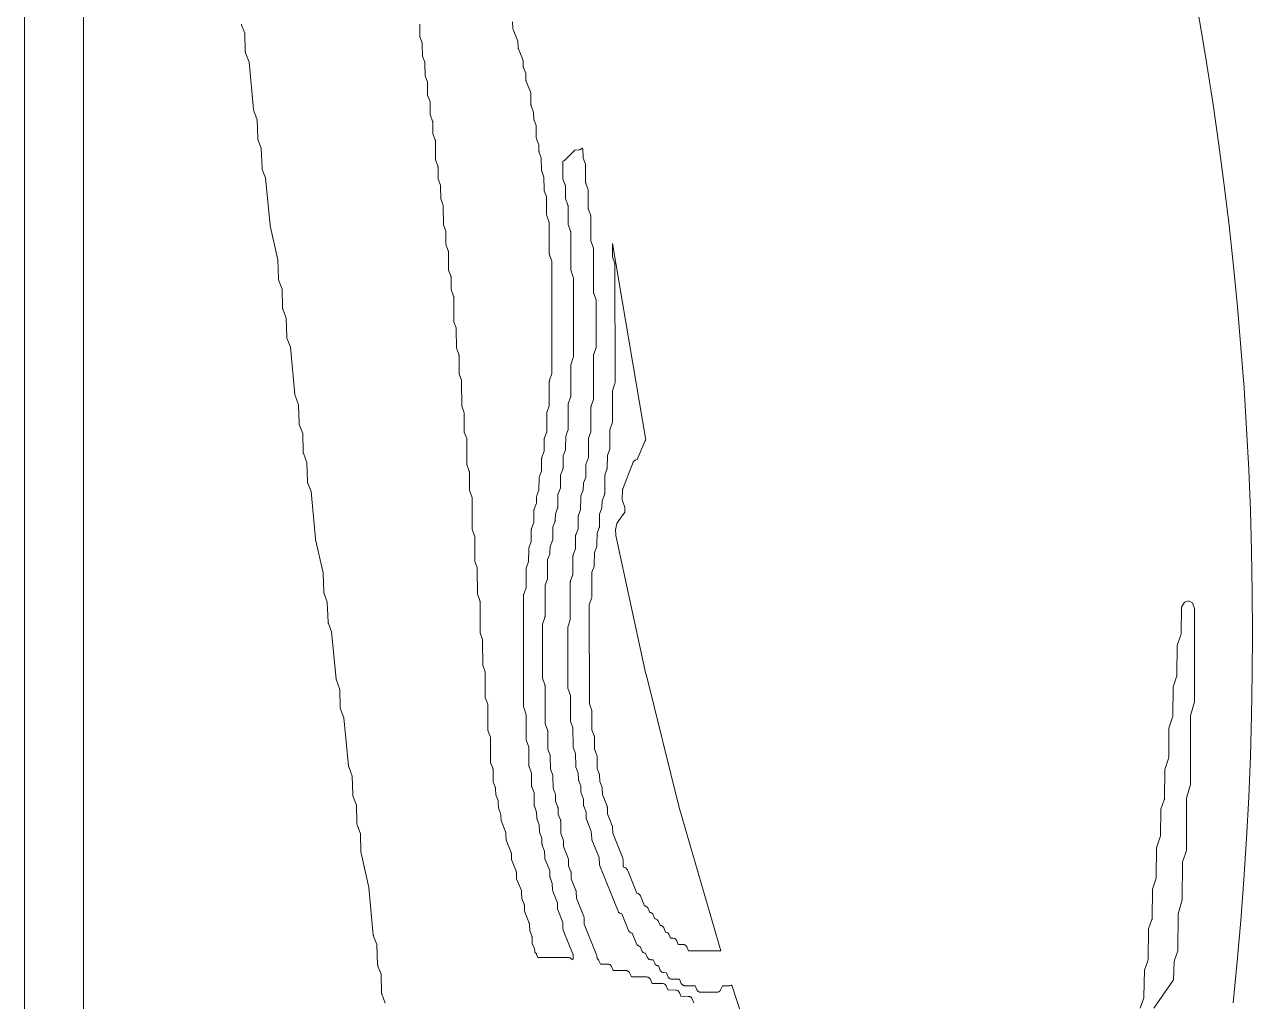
# Model space of a CAD drawing. Header units: inches. Extents: x 36 to 190, y -75 to 56.
# Drawn here: x 36.25 to 43.68, y -15.03 to -9.12 of the extents above; entities that cross this region are included whole.
import ezdxf

# ---------------------------------------------------------------- set-up
doc = ezdxf.new("R2010")
doc.units = ezdxf.units.IN
doc.layers.add('01_ORIGINAL_CAD', color=7, linetype='Continuous', lineweight=20)
doc.layers.add('03_ADDED_AREAS_SAME_COMPOSITION', color=7, linetype='Continuous', lineweight=15)

# ---------------------------------------------------------------- blocks, each defined once
blk = doc.blocks.new('04_NAUTILUS')
at = {"layer": '01_ORIGINAL_CAD'}
blk.add_line((36.2477, 17.9065), (36.2477, 55.9005), dxfattribs=at)
blk.add_arc((22.064, 33.1953), 21.6191, 354.05829, 36.03187, dxfattribs=at)
at = {"layer": '03_ADDED_AREAS_SAME_COMPOSITION'}
for points in [[(39.2033, 36.8992), (39.2047, 36.8613), (39.2049, 36.8584), (39.2055, 36.8556), (39.2064, 36.8529), (39.2349, 36.7816), (39.2362, 36.7436), (39.2365, 36.7407), (39.2371, 36.7379), (39.238, 36.7352), (39.2664, 36.6641), (39.267, 36.6301), (39.2672, 36.6273), (39.2677, 36.6244), (39.2686, 36.6217), (39.2823, 36.5857), (39.2836, 36.5474), (39.2839, 36.5446), (39.2845, 36.5418), (39.2854, 36.5391), (39.3137, 36.4681), (39.3139, 36.3992), (39.3141, 36.3964), (39.3145, 36.3936), (39.3153, 36.3909), (39.3297, 36.3505), (39.331, 36.312), (39.3313, 36.3092), (39.3319, 36.3064), (39.3328, 36.3037), (39.3454, 36.2719), (39.346, 36.1987), (39.3462, 36.1958), (39.3468, 36.1929), (39.3477, 36.1901), (39.3613, 36.1541), (39.3627, 36.1158), (39.3629, 36.113), (39.3635, 36.1102), (39.3644, 36.1075), (39.377, 36.0757), (39.3777, 36.0026), (39.3779, 35.9996), (39.3784, 35.9967), (39.3793, 35.9939), (39.3928, 35.9582), (39.3935, 35.8848), (39.3937, 35.8819), (39.3943, 35.879), (39.3951, 35.8762), (39.4086, 35.8406), (39.4089, 35.7321), (39.409, 35.7293), (39.4095, 35.7265), (39.4103, 35.7238), (39.4245, 35.6839), (39.4248, 35.4967), (39.425, 35.4939), (39.4255, 35.4911), (39.4262, 35.4884), (39.4404, 35.4484), (39.4409, 34.7686), (39.4268, 34.7286), (39.426, 34.7259), (39.4256, 34.7231), (39.4254, 34.7203), (39.4254, 34.5723), (39.4112, 34.5323), (39.4104, 34.5296), (39.41, 34.5268), (39.4098, 34.524), (39.4097, 34.4156), (39.3963, 34.3799), (39.3954, 34.3771), (39.3949, 34.3742), (39.3947, 34.3712), (39.3941, 34.2979), (39.3806, 34.2621), (39.3798, 34.2593), (39.3792, 34.2564), (39.379, 34.2535), (39.3785, 34.1801), (39.365, 34.1443), (39.3641, 34.1415), (39.3636, 34.1386), (39.3634, 34.1357), (39.3628, 34.0625), (39.3503, 34.0306), (39.3494, 34.028), (39.3488, 34.0252), (39.3485, 34.0223), (39.3472, 33.9841), (39.3336, 33.948), (39.3328, 33.9452), (39.3322, 33.9423), (39.332, 33.9394), (39.3315, 33.866), (39.318, 33.8302), (39.3171, 33.8274), (39.3166, 33.8245), (39.3164, 33.8216), (39.3158, 33.7482), (39.3023, 33.7124), (39.3015, 33.7096), (39.3009, 33.7068), (39.3007, 33.7038), (39.3002, 33.6302), (39.286, 33.5901), (39.2852, 33.5874), (39.2847, 33.5846), (39.2846, 33.5818), (39.2845, 33.4731), (39.2704, 33.4331), (39.2696, 33.4303), (39.2691, 33.4276), (39.269, 33.4247), (39.2693, 32.7532), (39.2696, 32.7493), (39.2706, 32.7455), (39.2851, 32.701), (39.2854, 32.5528), (39.2855, 32.5499), (39.286, 32.5472), (39.2868, 32.5444), (39.301, 32.5045), (39.3012, 32.3958), (39.3014, 32.393), (39.3019, 32.3902), (39.3027, 32.3875), (39.3169, 32.3474), (39.3176, 32.2738), (39.3178, 32.2709), (39.3183, 32.268), (39.3192, 32.2652), (39.3327, 32.2295), (39.3334, 32.1561), (39.3336, 32.1532), (39.3342, 32.1503), (39.335, 32.1475), (39.3486, 32.1116), (39.3492, 32.0774), (39.3494, 32.0745), (39.35, 32.0717), (39.3508, 32.069), (39.3644, 32.0332), (39.365, 31.9989), (39.3652, 31.9961), (39.3658, 31.9933), (39.3666, 31.9905), (39.3802, 31.9547), (39.3808, 31.9205), (39.3811, 31.9176), (39.3816, 31.9148), (39.3825, 31.9121), (39.3961, 31.876), (39.3975, 31.8378), (39.3977, 31.8349), (39.3983, 31.8321), (39.3992, 31.8294), (39.4276, 31.7583), (39.4282, 31.7243), (39.4284, 31.7214), (39.429, 31.7186), (39.4298, 31.7159), (39.4435, 31.6799), (39.4448, 31.6416), (39.4451, 31.6388), (39.4457, 31.636), (39.4466, 31.6333), (39.475, 31.5621), (39.4756, 31.5281), (39.4758, 31.5252), (39.4764, 31.5223), (39.4773, 31.5195), (39.5066, 31.4443), (39.508, 31.4063), (39.5083, 31.4034), (39.5089, 31.4006), (39.5098, 31.3978), (39.5696, 31.2485), (39.5696, 31.2233), (39.5696, 31.2232), (39.567, 31.2214), (39.5647, 31.2193), (39.5628, 31.2171), (39.5612, 31.2198), (39.5591, 31.2226), (39.5565, 31.225), (39.5537, 31.227), (39.5507, 31.2286), (39.5474, 31.2298), (39.544, 31.2305), (39.5405, 31.2307), (39.3564, 31.2304), (39.3482, 31.2503), (39.3469, 31.2531), (39.3452, 31.2557), (39.3431, 31.2581), (39.3408, 31.2603), (39.3383, 31.2621), (39.3374, 31.2626), (39.3367, 31.2753), (39.3362, 31.2793), (39.335, 31.2832), (39.3223, 31.3153), (39.321, 31.3533), (39.3207, 31.3562), (39.3201, 31.359), (39.3192, 31.3617), (39.3065, 31.3938), (39.3051, 31.4318), (39.3049, 31.4347), (39.3043, 31.4375), (39.3034, 31.4402), (39.275, 31.5113), (39.2744, 31.5453), (39.2742, 31.5482), (39.2736, 31.551), (39.2728, 31.5537), (39.2591, 31.5897), (39.2578, 31.628), (39.2575, 31.6308), (39.2569, 31.6336), (39.256, 31.6363), (39.2275, 31.7077), (39.2262, 31.7457), (39.2259, 31.7485), (39.2253, 31.7513), (39.2244, 31.754), (39.196, 31.8251), (39.1954, 31.8591), (39.1952, 31.8621), (39.1946, 31.865), (39.1937, 31.8678), (39.1644, 31.9429), (39.163, 31.981), (39.1628, 31.9839), (39.1622, 31.9867), (39.1613, 31.9894), (39.1329, 32.0605), (39.1323, 32.0945), (39.1321, 32.0974), (39.1315, 32.1002), (39.1307, 32.1029), (39.1171, 32.1388), (39.1165, 32.173), (39.1162, 32.1758), (39.1157, 32.1787), (39.1148, 32.1814), (39.1012, 32.2174), (39.0998, 32.2557), (39.0996, 32.2585), (39.099, 32.2613), (39.0981, 32.264), (39.0855, 32.2958), (39.0848, 32.369), (39.0846, 32.3719), (39.0841, 32.3748), (39.0832, 32.3776), (39.0697, 32.4132), (39.0694, 32.5609), (39.0693, 32.5637), (39.0688, 32.5665), (39.068, 32.5692), (39.0538, 32.6092), (39.0535, 32.7571), (39.0534, 32.7599), (39.0529, 32.7627), (39.0521, 32.7654), (39.0379, 32.8054), (39.0376, 32.9533), (39.0375, 32.9562), (39.037, 32.9589), (39.0362, 32.9616), (39.022, 33.0016), (39.0217, 33.1495), (39.0216, 33.1524), (39.0211, 33.1551), (39.0203, 33.1579), (39.0061, 33.1978), (39.0058, 33.385), (39.0057, 33.3878), (39.0052, 33.3906), (39.0044, 33.3933), (38.9902, 33.4333), (38.9894, 33.5854), (38.9892, 33.5884), (38.9887, 33.5913), (38.9878, 33.5941), (38.9743, 33.6298), (38.974, 33.7774), (38.9739, 33.7803), (38.9734, 33.783), (38.9726, 33.7858), (38.9584, 33.8257), (38.9581, 34.0129), (38.9579, 34.0157), (38.9575, 34.0185), (38.9567, 34.0212), (38.9425, 34.0612), (38.9422, 34.1699), (38.9421, 34.1727), (38.9416, 34.1755), (38.9408, 34.1782), (38.9266, 34.2181), (38.9263, 34.3661), (38.9262, 34.3689), (38.9257, 34.3717), (38.9249, 34.3744), (38.9107, 34.4144), (38.91, 34.5272), (38.9098, 34.5302), (38.9092, 34.5331), (38.9084, 34.5359), (38.8949, 34.5716), (38.8946, 34.7193), (38.8944, 34.7221), (38.8939, 34.7249), (38.8931, 34.7276), (38.879, 34.7675), (38.8787, 34.8762), (38.8786, 34.8791), (38.8781, 34.8818), (38.8773, 34.8845), (38.8631, 34.9245), (38.8623, 35.0374), (38.8622, 35.0403), (38.8616, 35.0433), (38.8607, 35.0461), (38.8472, 35.0817), (38.847, 35.2294), (38.8468, 35.2322), (38.8463, 35.235), (38.8455, 35.2377), (38.8313, 35.2778), (38.8306, 35.3514), (38.8304, 35.3543), (38.8299, 35.3572), (38.829, 35.36), (38.8155, 35.3957), (38.8153, 35.5041), (38.8151, 35.5069), (38.8146, 35.5097), (38.8138, 35.5124), (38.7996, 35.5524), (38.7989, 35.6261), (38.7987, 35.629), (38.7982, 35.6319), (38.7973, 35.6347), (38.7838, 35.6704), (38.7831, 35.783), (38.7829, 35.7859), (38.7823, 35.7888), (38.7814, 35.7917), (38.7679, 35.8274), (38.7672, 35.9008), (38.767, 35.9037), (38.7665, 35.9066), (38.7656, 35.9094), (38.7521, 35.9451), (38.7514, 36.0185), (38.7512, 36.0214), (38.7506, 36.0243), (38.7498, 36.0271), (38.7362, 36.0628), (38.7355, 36.1754), (38.7353, 36.1783), (38.7348, 36.1812), (38.7339, 36.1841), (38.7204, 36.2197), (38.7202, 36.2889), (38.72, 36.2917), (38.7195, 36.2945), (38.7187, 36.2972), (38.7045, 36.3372), (38.7038, 36.4109), (38.7036, 36.4138), (38.7031, 36.4167), (38.7022, 36.4195), (38.6887, 36.4552), (38.6885, 36.5244), (38.6883, 36.5272), (38.6879, 36.5299), (38.6871, 36.5326), (38.6729, 36.5727), (38.6722, 36.6463), (38.672, 36.6492), (38.6714, 36.6521), (38.6706, 36.6549), (38.657, 36.6907), (38.6563, 36.764), (38.6561, 36.767), (38.6556, 36.7699), (38.6547, 36.7727), (38.6412, 36.8084), (38.6405, 36.8818), (38.6403, 36.8847)], [(37.561, 36.8851), (37.5616, 36.8824), (37.5624, 36.8798), (37.5821, 36.8297), (37.5846, 36.7191), (37.5848, 36.7163), (37.5853, 36.7135), (37.5862, 36.7109), (37.6074, 36.654), (37.6347, 36.3673), (37.6352, 36.364), (37.6362, 36.3609), (37.6571, 36.3049), (37.6596, 36.1941), (37.6598, 36.1912), (37.6604, 36.1883), (37.6613, 36.1856), (37.6811, 36.1344), (37.6857, 36.0129), (37.686, 36.0101), (37.6866, 36.0074), (37.6874, 36.0048), (37.7074, 35.9538), (37.7347, 35.6673), (37.7352, 35.6641), (37.782, 35.4566), (37.7846, 35.3441), (37.7848, 35.3413), (37.7853, 35.3385), (37.7862, 35.3359), (37.8071, 35.2799), (37.8096, 35.1691), (37.8098, 35.1663), (37.8103, 35.1635), (37.8112, 35.1609), (37.8321, 35.1048), (37.8357, 34.9881), (37.836, 34.9853), (37.8366, 34.9825), (37.8374, 34.9798), (37.8574, 34.9288), (37.8847, 34.6423), (37.8852, 34.639), (37.8862, 34.6359), (37.9071, 34.5799), (37.9096, 34.4691), (37.9098, 34.4663), (37.9103, 34.4635), (37.9112, 34.4609), (37.9321, 34.4049), (37.9346, 34.2941), (37.9348, 34.2913), (37.9353, 34.2885), (37.9362, 34.2859), (37.9571, 34.2298), (37.9607, 34.1131), (37.961, 34.1103), (37.9616, 34.1075), (37.9624, 34.1048), (37.9824, 34.0538), (38.0097, 33.7673), (38.0102, 33.7641), (38.056, 33.5613), (38.0596, 33.4439), (38.0598, 33.4411), (38.0604, 33.4383), (38.0613, 33.4356), (38.0811, 33.3844), (38.0857, 33.2629), (38.086, 33.2601), (38.0866, 33.2574), (38.0874, 33.2548), (38.1074, 33.2038), (38.1347, 32.9173), (38.1352, 32.914), (38.1362, 32.9109), (38.1571, 32.8549), (38.1596, 32.7441), (38.1598, 32.7412), (38.1604, 32.7383), (38.1613, 32.7356), (38.1814, 32.6837), (38.2097, 32.3922), (38.2102, 32.389), (38.2112, 32.3859), (38.2321, 32.3299), (38.2346, 32.2191), (38.2348, 32.2163), (38.2353, 32.2135), (38.2362, 32.2109), (38.2571, 32.1549), (38.2596, 32.0441), (38.2598, 32.0413), (38.2603, 32.0385), (38.2612, 32.0359), (38.2821, 31.9799), (38.2846, 31.8691), (38.2848, 31.8666), (38.2852, 31.8641), (38.3322, 31.6557), (38.3597, 31.3673), (38.3602, 31.3639), (38.3613, 31.3606), (38.3811, 31.3094), (38.3857, 31.1879), (38.386, 31.1851), (38.3866, 31.1824), (38.3874, 31.1798), (38.4071, 31.1297), (38.4096, 31.0191), (38.4098, 31.0163), (38.4103, 31.0135), (38.4112, 31.0109), (38.4318, 30.9555)], [(36.6039, 30.854), (36.6028, 43.0389)], [(40.3006, 30.9572), (40.2895, 30.9815), (40.288, 30.9843), (40.2862, 30.9869), (40.284, 30.9892), (40.2816, 30.9912), (40.279, 30.993), (40.2761, 30.9943), (40.2731, 30.9953), (40.27, 30.9959), (40.2669, 30.9961), (40.2223, 30.9964), (40.2127, 31.0188), (40.2112, 31.0217), (40.2094, 31.0243), (40.2074, 31.0267), (40.205, 31.0288), (40.2024, 31.0305), (40.1995, 31.032), (40.1965, 31.033), (40.1935, 31.0337), (40.1903, 31.034), (40.1432, 31.0352), (40.132, 31.0598), (40.1305, 31.0625), (40.1286, 31.0651), (40.1265, 31.0674), (40.1241, 31.0695), (40.1214, 31.0712), (40.1186, 31.0725), (40.1156, 31.0735), (40.1125, 31.0741), (40.1093, 31.0744), (40.0486, 31.0746), (40.0375, 31.0988), (40.036, 31.1016), (40.0341, 31.1042), (40.032, 31.1065), (40.0296, 31.1086), (40.0269, 31.1103), (40.0241, 31.1116), (40.0211, 31.1126), (40.018, 31.1132), (40.0148, 31.1134), (39.9226, 31.1136), (39.9115, 31.1378), (39.91, 31.1406), (39.9082, 31.1432), (39.906, 31.1455), (39.9036, 31.1476), (39.9009, 31.1493), (39.8981, 31.1506), (39.8951, 31.1516), (39.892, 31.1522), (39.8888, 31.1524), (39.8123, 31.1527), (39.8013, 31.1769), (39.7998, 31.1797), (39.7979, 31.1822), (39.7958, 31.1846), (39.7934, 31.1866), (39.7907, 31.1883), (39.7879, 31.1897), (39.7849, 31.1907), (39.7818, 31.1913), (39.7786, 31.1915), (39.7343, 31.1917), (39.7261, 31.2117), (39.7248, 31.2146), (39.7231, 31.2172), (39.721, 31.2196), (39.7187, 31.2217), (39.7162, 31.2235), (39.7148, 31.2243), (39.7135, 31.2407), (39.7129, 31.2445), (39.7118, 31.2481), (39.6371, 31.4337), (39.6357, 31.4717), (39.6355, 31.4745), (39.6349, 31.4773), (39.634, 31.4801), (39.5897, 31.5906), (39.5884, 31.6286), (39.5881, 31.6314), (39.5875, 31.6342), (39.5866, 31.637), (39.5582, 31.7081), (39.5576, 31.7421), (39.5574, 31.7449), (39.5569, 31.7477), (39.556, 31.7505), (39.5424, 31.7865), (39.541, 31.8247), (39.5407, 31.8276), (39.5401, 31.8304), (39.5392, 31.8331), (39.5109, 31.9042), (39.5103, 31.9382), (39.51, 31.9411), (39.5095, 31.9439), (39.5086, 31.9466), (39.4951, 31.9824), (39.4944, 32.0557), (39.4942, 32.0587), (39.4937, 32.0615), (39.4928, 32.0643), (39.4792, 32.1002), (39.4786, 32.1344), (39.4784, 32.1373), (39.4779, 32.1401), (39.477, 32.1428), (39.4633, 32.1789), (39.462, 32.2171), (39.4617, 32.2199), (39.4611, 32.2227), (39.4602, 32.2254), (39.4477, 32.2571), (39.4475, 32.3261), (39.4473, 32.3289), (39.4468, 32.3317), (39.446, 32.3344), (39.4318, 32.3745), (39.4311, 32.4481), (39.4309, 32.451), (39.4304, 32.4539), (39.4295, 32.4567), (39.416, 32.4924), (39.4158, 32.6008), (39.4156, 32.6036), (39.4151, 32.6064), (39.4143, 32.6091), (39.4002, 32.649), (39.3998, 32.8755), (39.3997, 32.8783), (39.3992, 32.8811), (39.3984, 32.8838), (39.3842, 32.9238), (39.384, 33.2504), (39.3981, 33.2904), (39.3989, 33.2931), (39.3993, 33.2959), (39.3995, 33.2987), (39.3995, 33.4859), (39.4136, 33.5259), (39.4144, 33.5286), (39.4149, 33.5314), (39.4151, 33.5342), (39.4151, 33.6424), (39.4276, 33.6742), (39.4285, 33.6769), (39.4291, 33.6797), (39.4294, 33.6825), (39.4307, 33.7208), (39.4443, 33.7569), (39.4451, 33.7597), (39.4457, 33.7625), (39.4459, 33.7655), (39.4464, 33.8387), (39.459, 33.8705), (39.4599, 33.8732), (39.4604, 33.876), (39.4607, 33.8788), (39.462, 33.9171), (39.4756, 33.9532), (39.4765, 33.956), (39.477, 33.9589), (39.4772, 33.9618), (39.4778, 34.0352), (39.4913, 34.0709), (39.4921, 34.0737), (39.4927, 34.0766), (39.4929, 34.0796), (39.4934, 34.1529), (39.5069, 34.1887), (39.5078, 34.1915), (39.5083, 34.1944), (39.5085, 34.1973), (39.5091, 34.2707), (39.5226, 34.3065), (39.5234, 34.3093), (39.524, 34.3122), (39.5242, 34.3151), (39.5247, 34.3887), (39.5389, 34.4289), (39.5397, 34.4316), (39.5402, 34.4343), (39.5403, 34.4372), (39.5404, 34.5851), (39.5545, 34.6251), (39.5553, 34.6278), (39.5557, 34.6306), (39.5559, 34.6334), (39.5559, 34.821), (39.5704, 34.8655), (39.5713, 34.8693), (39.5716, 34.8732), (39.5713, 35.3442), (39.571, 35.3481), (39.57, 35.352), (39.5555, 35.3964), (39.5551, 35.6232), (39.555, 35.626), (39.5545, 35.6288), (39.5537, 35.6315), (39.5395, 35.6715), (39.5393, 35.7802), (39.5391, 35.783), (39.5386, 35.7858), (39.5378, 35.7885), (39.5236, 35.8285), (39.5229, 35.9022), (39.5227, 35.9051), (39.5222, 35.908), (39.5213, 35.9108), (39.5078, 35.9464), (39.5076, 36.0549), (39.5075, 36.0555), (39.5077, 36.0555), (39.5108, 36.0566), (39.5137, 36.058), (39.5164, 36.0598), (39.5188, 36.0619), (39.5791, 36.122), (39.6044, 36.1233), (39.6075, 36.1236), (39.6105, 36.1244), (39.6134, 36.1255), (39.6162, 36.1269), (39.6187, 36.1287), (39.621, 36.1308), (39.623, 36.1331), (39.6234, 36.1336), (39.6237, 36.1331), (39.6258, 36.1307), (39.6281, 36.1286), (39.629, 36.128), (39.6295, 36.0815), (39.6297, 36.0786), (39.6303, 36.0757), (39.6311, 36.0729), (39.6446, 36.0373), (39.6449, 35.9288), (39.6451, 35.926), (39.6455, 35.9232), (39.6463, 35.9205), (39.6605, 35.8806), (39.6608, 35.7718), (39.6609, 35.769), (39.6614, 35.7662), (39.6622, 35.7635), (39.6764, 35.7236), (39.6767, 35.5756), (39.6768, 35.5728), (39.6773, 35.57), (39.6781, 35.5673), (39.6923, 35.5274), (39.6926, 35.2617), (39.6928, 35.2589), (39.6933, 35.2561), (39.6941, 35.2534), (39.7083, 35.2134), (39.7085, 34.9261), (39.6944, 34.8861), (39.6936, 34.8833), (39.6931, 34.8806), (39.6929, 34.8777), (39.693, 34.612), (39.6789, 34.572), (39.6781, 34.5693), (39.6776, 34.5665), (39.6774, 34.5637), (39.6774, 34.416), (39.6639, 34.3803), (39.6631, 34.3775), (39.6625, 34.3746), (39.6623, 34.3717), (39.6618, 34.2591), (39.6483, 34.2233), (39.6474, 34.2205), (39.6469, 34.2176), (39.6467, 34.2147), (39.6461, 34.1415), (39.6336, 34.1097), (39.6327, 34.107), (39.6321, 34.1042), (39.6319, 34.1014), (39.6306, 34.0631), (39.617, 34.027), (39.6161, 34.0242), (39.6156, 34.0213), (39.6154, 34.0184), (39.6148, 33.945), (39.6013, 33.9092), (39.6005, 33.9064), (39.5999, 33.9036), (39.5997, 33.9006), (39.5992, 33.8273), (39.5857, 33.7915), (39.5848, 33.7887), (39.5843, 33.7858), (39.5841, 33.7829), (39.5835, 33.7092), (39.5693, 33.6691), (39.5686, 33.6664), (39.5681, 33.6636), (39.5679, 33.6608), (39.5678, 33.5521), (39.5537, 33.5121), (39.5529, 33.5094), (39.5525, 33.5066), (39.5523, 33.5038), (39.5523, 33.277), (39.5378, 33.2325), (39.5369, 33.2286), (39.5366, 33.2247), (39.5369, 32.8715), (39.5372, 32.8676), (39.5381, 32.8637), (39.5527, 32.8193), (39.5529, 32.671), (39.5531, 32.6682), (39.5536, 32.6654), (39.5544, 32.6627), (39.5686, 32.6227), (39.5688, 32.514), (39.569, 32.5112), (39.5695, 32.5084), (39.5702, 32.5057), (39.5845, 32.4657), (39.5851, 32.392), (39.5853, 32.3891), (39.5859, 32.3862), (39.5868, 32.3834), (39.6004, 32.3474), (39.6018, 32.3092), (39.602, 32.3063), (39.6026, 32.3035), (39.6035, 32.3008), (39.6161, 32.2689), (39.6168, 32.2349), (39.617, 32.232), (39.6175, 32.2292), (39.6184, 32.2265), (39.6319, 32.1906), (39.6326, 32.1564), (39.6328, 32.1536), (39.6333, 32.1508), (39.6342, 32.148), (39.6477, 32.1122), (39.6484, 32.078), (39.6486, 32.075), (39.6492, 32.0721), (39.6501, 32.0693), (39.6795, 31.9939), (39.6819, 31.9522), (39.6824, 31.9482), (39.6837, 31.9443), (39.7269, 31.8369), (39.7292, 31.7953), (39.7298, 31.7913), (39.731, 31.7874), (39.8414, 31.5129), (39.843, 31.5097), (39.845, 31.5068), (39.8473, 31.5041), (39.8501, 31.5019), (39.8531, 31.5), (39.8563, 31.4986), (39.864, 31.4959), (39.9045, 31.3952), (39.906, 31.3921), (39.908, 31.3891), (39.9104, 31.3865), (39.9131, 31.3842), (39.9161, 31.3824), (39.9194, 31.381), (39.9271, 31.3783), (39.9532, 31.314), (39.9547, 31.3109), (39.9566, 31.308), (39.9589, 31.3054), (39.9616, 31.3032), (39.9645, 31.3014), (39.9677, 31.2999), (39.971, 31.299), (39.9754, 31.298), (39.9864, 31.2723), (39.9879, 31.2694), (39.9898, 31.2666), (39.992, 31.2642), (39.9945, 31.2621), (39.9973, 31.2603), (40.0003, 31.2589), (40.0035, 31.2579), (40.0067, 31.2573), (40.0076, 31.2572), (40.0179, 31.2331), (40.0193, 31.2304), (40.021, 31.2278), (40.0231, 31.2255), (40.0254, 31.2234), (40.0279, 31.2216), (40.0306, 31.2202), (40.0335, 31.2191), (40.0365, 31.2184), (40.0396, 31.218), (40.055, 31.2172), (40.0635, 31.1964), (40.065, 31.1933), (40.067, 31.1904), (40.0693, 31.1879), (40.0719, 31.1856), (40.0748, 31.1838), (40.078, 31.1824), (40.0813, 31.1814), (40.0857, 31.1805), (40.0967, 31.1548), (40.0981, 31.152), (40.0998, 31.1494), (40.1019, 31.1471), (40.1042, 31.145), (40.1067, 31.1433), (40.1094, 31.1418), (40.1123, 31.1407), (40.1153, 31.14), (40.1184, 31.1397), (40.134, 31.1388), (40.144, 31.1156), (40.1454, 31.1128), (40.1472, 31.1102), (40.1493, 31.1078), (40.1517, 31.1057), (40.1543, 31.1039), (40.1571, 31.1025), (40.1601, 31.1014), (40.1632, 31.1007), (40.1663, 31.1005), (40.2134, 31.0993), (40.2247, 31.0747), (40.2262, 31.0719), (40.228, 31.0693), (40.2301, 31.067), (40.2325, 31.065), (40.2352, 31.0633), (40.238, 31.0619), (40.241, 31.0609), (40.2441, 31.0603), (40.2473, 31.0601), (40.3081, 31.0599), (40.3192, 31.0356), (40.3207, 31.0328), (40.3225, 31.0302), (40.3247, 31.0279), (40.3271, 31.0259), (40.3298, 31.0242), (40.3326, 31.0228), (40.3356, 31.0218), (40.3388, 31.0212), (40.3419, 31.021), (40.4399, 31.0212), (40.4431, 31.0214), (40.4462, 31.022), (40.4492, 31.023), (40.452, 31.0244), (40.4547, 31.0261), (40.4571, 31.0281), (40.4593, 31.0305), (40.4611, 31.033), (40.4626, 31.0358), (40.4737, 31.0602), (40.5188, 31.0606), (40.5222, 31.0609), (40.5256, 31.0616), (40.5288, 31.0628), (40.5309, 31.0639), (40.6415, 30.7221)], [(43.0039, 30.9244), (43.0246, 30.9867), (43.0256, 30.9904), (43.0259, 30.9942), (43.0285, 31.155), (43.0493, 31.2109), (43.0502, 31.2136), (43.0507, 31.2164), (43.0509, 31.2193), (43.0535, 31.405), (43.0743, 31.4609), (43.0752, 31.4636), (43.0757, 31.4665), (43.0759, 31.4694), (43.0777, 31.6458), (43.0996, 31.7117), (43.1006, 31.7155), (43.1009, 31.7194), (43.1027, 31.8958), (43.1246, 31.9617), (43.1256, 31.9654), (43.1259, 31.9692), (43.1285, 32.13), (43.1493, 32.1859), (43.1502, 32.1886), (43.1507, 32.1915), (43.1509, 32.1944), (43.1527, 32.3708), (43.1746, 32.4367), (43.1756, 32.4405), (43.1759, 32.4444), (43.1777, 32.6208), (43.1996, 32.6867), (43.2006, 32.6905), (43.2009, 32.6944), (43.2027, 32.8708), (43.2246, 32.9367), (43.2256, 32.9405), (43.2259, 32.9444), (43.2277, 33.1208), (43.2496, 33.1867), (43.2506, 33.1904), (43.2509, 33.1942), (43.2534, 33.3529), (43.2715, 33.3846), (43.296, 33.3921), (43.3192, 33.3796), (43.3327, 33.3452), (43.3327, 32.7799), (43.3089, 32.6965), (43.3081, 32.6931), (43.3079, 32.6896), (43.3078, 32.2799), (43.2839, 32.1965), (43.2831, 32.1931), (43.2829, 32.1896), (43.2828, 31.8804), (43.2609, 31.8146), (43.2599, 31.8108), (43.2596, 31.8069), (43.2578, 31.58), (43.2339, 31.4965), (43.2331, 31.4931), (43.2329, 31.4897), (43.232, 31.2712), (43.2112, 31.2154), (43.2101, 31.2117), (43.2096, 31.2079), (43.2041, 31.0952), (43.0869, 30.9243)]]:
    blk.add_lwpolyline(points, dxfattribs=at)
blk.add_lwpolyline([(39.8072, 35.5571), (40.0097, 34.3652), (40.0087, 34.3644), (40.0066, 34.362), (40.0047, 34.3593), (40.0033, 34.3564), (39.9567, 34.2486), (39.9486, 34.2457), (39.9454, 34.2443), (39.9424, 34.2424), (39.9397, 34.2401), (39.9373, 34.2375), (39.9353, 34.2346), (39.9338, 34.2314), (39.8698, 34.071), (39.8689, 34.0681), (39.8683, 34.0652), (39.8681, 34.0623), (39.8668, 34.0067), (39.8669, 34.0036), (39.8674, 34.0006), (39.8682, 33.9977), (39.8825, 33.9574), (39.8835, 33.9283), (39.8372, 33.8639), (39.8354, 33.8609), (39.834, 33.8578), (39.833, 33.8545), (39.8274, 33.8284), (39.827, 33.8253), (39.8269, 33.8221), (39.8281, 33.7927), (39.8287, 33.7884), (40.0108, 32.948), (40.011, 32.9472), (40.2123, 32.1408), (40.2126, 32.1399), (40.464, 31.2717), (40.2688, 31.2713), (40.2577, 31.2955), (40.2563, 31.2983), (40.2544, 31.3008), (40.2523, 31.3031), (40.2499, 31.3052), (40.2473, 31.3069), (40.2444, 31.3082), (40.2414, 31.3092), (40.2383, 31.3099), (40.2352, 31.3101), (40.2063, 31.3103), (40.1967, 31.3328), (40.1953, 31.3355), (40.1936, 31.3381), (40.1915, 31.3405), (40.1892, 31.3425), (40.1867, 31.3443), (40.184, 31.3457), (40.1811, 31.3468), (40.1781, 31.3476), (40.175, 31.3479), (40.1596, 31.3487), (40.1511, 31.3695), (40.1496, 31.3726), (40.1476, 31.3755), (40.1453, 31.378), (40.1427, 31.3803), (40.1398, 31.3821), (40.1366, 31.3835), (40.1333, 31.3845), (40.1289, 31.3855), (40.1179, 31.4111), (40.1164, 31.4141), (40.1145, 31.4168), (40.1123, 31.4193), (40.1098, 31.4214), (40.107, 31.4232), (40.104, 31.4246), (40.1008, 31.4256), (40.0976, 31.4262), (40.0967, 31.4263), (40.0864, 31.4503), (40.0849, 31.4533), (40.083, 31.456), (40.0808, 31.4585), (40.0782, 31.4606), (40.0755, 31.4624), (40.0725, 31.4638), (40.0693, 31.4648), (40.0661, 31.4654), (40.0651, 31.4654), (40.0548, 31.4895), (40.0533, 31.4925), (40.0515, 31.4952), (40.0493, 31.4976), (40.0467, 31.4998), (40.0439, 31.5016), (40.0409, 31.503), (40.0378, 31.504), (40.0345, 31.5045), (40.0336, 31.5046), (40.0233, 31.5287), (40.0218, 31.5317), (40.02, 31.5344), (40.0177, 31.5368), (40.0152, 31.539), (40.0124, 31.5408), (40.0094, 31.5422), (40.0063, 31.5432), (40.003, 31.5437), (40.0024, 31.5438), (39.9778, 31.6046), (39.9762, 31.6077), (39.9743, 31.6106), (39.972, 31.6132), (39.9693, 31.6154), (39.9664, 31.6173), (39.9633, 31.6187), (39.9599, 31.6197), (39.9558, 31.6206), (39.8989, 31.7614), (39.8974, 31.7646), (39.8955, 31.7674), (39.8932, 31.77), (39.8905, 31.7723), (39.8876, 31.7741), (39.8844, 31.7755), (39.8811, 31.7765), (39.877, 31.7774), (39.873, 31.7874), (39.8716, 31.8254), (39.8714, 31.8282), (39.8708, 31.831), (39.8699, 31.8338), (39.8099, 31.9835), (39.8085, 32.0215), (39.8082, 32.0243), (39.8076, 32.0271), (39.8067, 32.0299), (39.7783, 32.1012), (39.7769, 32.1392), (39.7767, 32.142), (39.7761, 32.1448), (39.7752, 32.1475), (39.7468, 32.2186), (39.7462, 32.2526), (39.746, 32.2555), (39.7454, 32.2583), (39.7446, 32.2611), (39.7309, 32.2971), (39.7295, 32.3353), (39.7293, 32.3382), (39.7287, 32.3409), (39.7278, 32.3436), (39.7152, 32.3754), (39.7145, 32.4486), (39.7143, 32.4515), (39.7138, 32.4544), (39.7129, 32.4572), (39.6994, 32.493), (39.6987, 32.5663), (39.6985, 32.5693), (39.698, 32.5722), (39.6971, 32.575), (39.6836, 32.6106), (39.6833, 32.719), (39.6832, 32.7219), (39.6827, 32.7246), (39.6819, 32.7273), (39.6677, 32.7673), (39.6673, 33.3686), (39.6814, 33.4086), (39.6822, 33.4114), (39.6826, 33.4141), (39.6828, 33.417), (39.6828, 33.5646), (39.6963, 33.6003), (39.6972, 33.6031), (39.6977, 33.606), (39.6979, 33.6089), (39.6985, 33.6826), (39.7126, 33.7227), (39.7134, 33.7254), (39.7139, 33.7282), (39.714, 33.731), (39.7141, 33.8002), (39.7276, 33.8359), (39.7285, 33.8387), (39.729, 33.8416), (39.7292, 33.8445), (39.7298, 33.9177), (39.7423, 33.9495), (39.7432, 33.9522), (39.7438, 33.955), (39.744, 33.9578), (39.7453, 33.9963), (39.7596, 34.0368), (39.7604, 34.0395), (39.7609, 34.0423), (39.761, 34.0451), (39.7611, 34.1535), (39.7746, 34.1892), (39.7754, 34.192), (39.776, 34.1949), (39.7762, 34.1978), (39.7767, 34.2715), (39.7909, 34.3116), (39.7917, 34.3143), (39.7921, 34.3171), (39.7923, 34.3199), (39.7924, 34.4286), (39.8065, 34.4686), (39.8073, 34.4713), (39.8078, 34.4741), (39.8079, 34.4769), (39.808, 34.6644), (39.8224, 34.709), (39.8234, 34.7128), (39.8237, 34.7167), (39.8229, 35.4274), (39.8228, 35.4303), (39.8223, 35.4331), (39.8215, 35.4358), (39.8073, 35.4757)], close=True, dxfattribs=at)

msp = doc.modelspace()

# ---------------------------------------------------------------- block references
msp.add_blockref('04_NAUTILUS', (0, -46))

doc.saveas('drawing.dxf')
